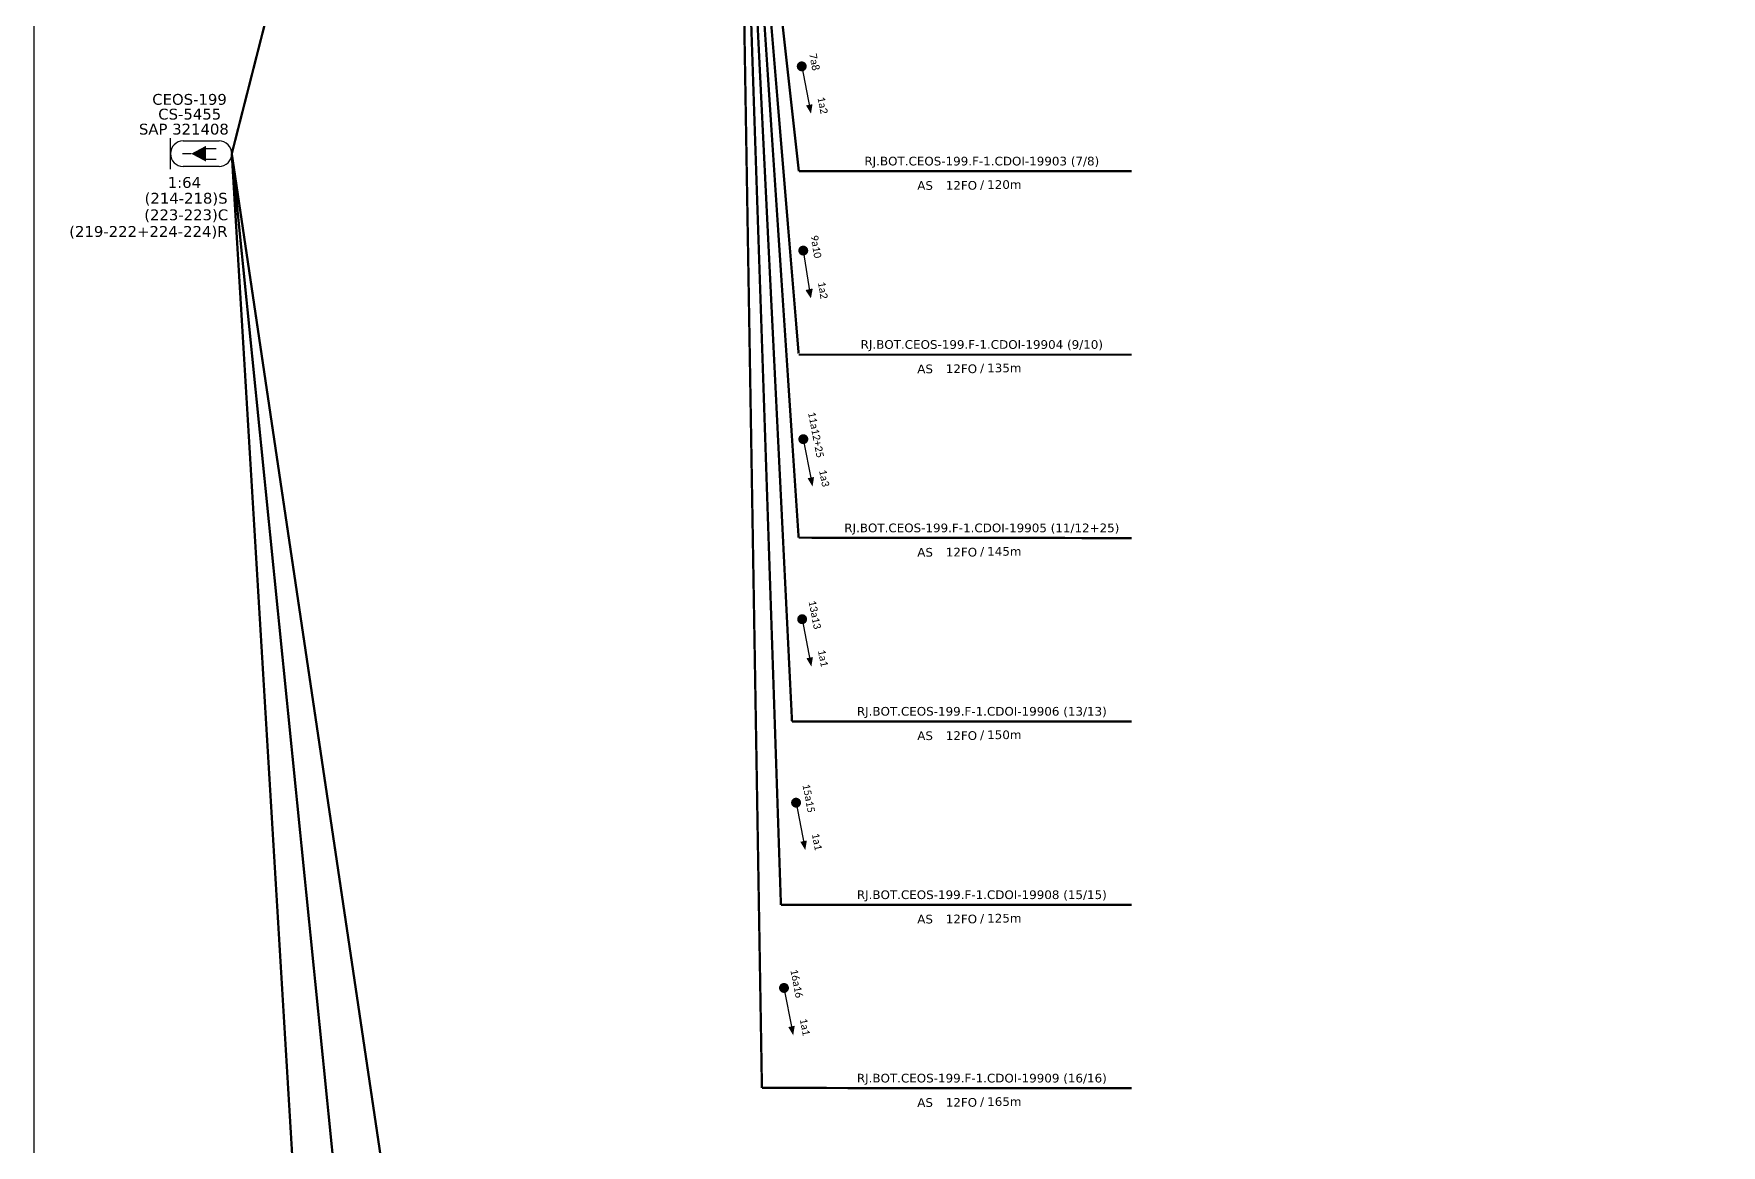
# Model space of a CAD drawing. Extents: x -89 to 749, y 705 to 1299.
# Drawn here: x -89.3 to 172.8, y 995.3 to 1168 of the extents above; entities that cross this region are included whole.
import ezdxf
from ezdxf.enums import TextEntityAlignment as Align

# ---------------------------------------------------------------- set-up
doc = ezdxf.new("R2010")
doc.units = 0
for name, color, linetype in [('20.4-CEOS', 1, 'Continuous'), ('CAP a instalar', 1, 'Continuous'), ('SETA', 7, 'Continuous'), ('texto', 255, 'Continuous')]:
    doc.layers.add(name, color=color, linetype=linetype)
doc.layers.add('40.1-ETIQUETAS', color=1, linetype='Continuous', lineweight=20)
doc.styles.add('siredit', font='verdana.ttf')
doc.styles.get("Standard").update_dxf_attribs({"font": 'arial.ttf'})
doc.linetypes.add('FENCELINE1', pattern='A,0.25,-0.1,[133,ltypeshp.shx,S=0.1,R=0,X=-0.1,Y=0],-0.1,1', length=1.45)

# ---------------------------------------------------------------- blocks, each defined once
blk = doc.blocks.new('CEOS_RP_CT_DRT')
at = {"layer": '20.4-CEOS', "color": 0}
for p, q in [((-4.53540305195467, 1.193932948174431), (-1.192121196201508, 1.193932948169308)), ((-1.192121196205146, -1.189622502886941), (-4.535403051958308, -1.189622502881817))]:
    blk.add_line(p, q, dxfattribs=at)
for points in [[(-5.727180777477808, -1.434831566566823), (-5.727180777473603, 1.439142011863122)], [(-3.786662383189575, 0.0021552226540644), (-4.59051315805804, 0.0021552226553115)], [(-2.467895913357818, 0.4750304685594743), (-1.452774222781993, 0.4750304685579181)], [(-2.467895913359409, -0.5166387403461278), (-1.452774222783471, -0.5166387403476841)]]:
    blk.add_lwpolyline(points, dxfattribs=at)
blk.add_lwpolyline([(-3.786662383189575, 0.0021552226540644, 0, 1.471254382142577, 0), (-2.40646576975352, 0.0021552226519433, 1.471254382142577, 1.471254382142577, 0)], format="xyseb", dxfattribs=at)
for centre, start, end in [((-4.535403051956489, 0.0021552226552263), 89.9999999999088, 269.9999999999088), ((-1.192121196203327, 0.0021552226501028), 269.9999999999088, 89.9999999999088)]:
    blk.add_arc(centre, 1.191777725519198, start, end, dxfattribs=at)
at = {"layer": '20.4-CEOS', "color": 7, "style": 'siredit'}
for tag, p in [('Nº_DA_CEOS', (-2.863762124081898, 5.595917801463521)), ('LOCAL', (-2.863762124081898, 4.242648332013449)), ('SAP', (-2.863762124081898, 2.776606380734969)), ('RACIO_SPLITAGEM', (-2.863762124081898, -1.884655211951627)), ('FIBRAS_SPLITTER', (-2.863762124081898, -3.576242074805121)), ('FIBRAS_TOP_C', (-2.863762124081898, -5.080238687836014)), ('RESERVA_FINAIS', (-2.863762124081898, -6.39223573701183))]:
    blk.add_attdef(tag, text='', height=1.009676276197057, dxfattribs=at).set_placement(p, align=Align.TOP_CENTER)
blk = doc.blocks.new('ETIQUETA_RS5F')
at = {"layer": '40.1-ETIQUETAS', "color": 0, "style": 'siredit'}
blk.add_text('/', height=1.5, dxfattribs=at).set_placement((1.579685439575143, -1.954241996242686), align=Align.MIDDLE_RIGHT)
for tag, p in [('ETIQUETA_R_PRIMARIA', (1.21386737562608, 4.104300005361877)), ('ETIQUETA_R_SECUNDARIA', (1.21386737562608, 2.104300005361878)), ('F_ATIVAS/F_MORTAS', (1.142685621933026, -4.244905073340547))]:
    blk.add_attdef(tag, text='', height=1.5, dxfattribs=at).set_placement(p, align=Align.MIDDLE_CENTER)
for tag, p in [('TIPO_CABO', (-6.584823890483393, -2.115119524236789)), ('CAP_CABO', (0.3972908086682878, -2.092994078243819))]:
    blk.add_attdef(tag, text='', height=1.5, dxfattribs=at).set_placement(p, align=Align.MIDDLE_RIGHT)
blk.add_attdef('METROS', text='', height=1.5, dxfattribs=at).set_placement((2.142685621933026, -1.954241996242686), align=Align.MIDDLE_LEFT)
for tag, p in [('FUSÃO_1', (0.8484388594359302, -8.387413705695524)), ('FUSÃO_2', (0.8484388594359302, -10.59879640730355)), ('FUSÃO_3', (0.8484388594359302, -12.93303376395936)), ('FUSÃO_4', (0.8484388594359302, -15.14441639748912)), ('FUSÃO_5', (0.8484388594359302, -17.15864981329581))]:
    blk.add_attdef(tag, text='', height=1.5, dxfattribs=at).set_placement(p, align=Align.CENTER)

msp = doc.modelspace()

# ---------------------------------------------------------------- linework, layer by layer
msp.add_lwpolyline([(-89.31730141181794, 705.0231007270784), (749.2471410042413, 705.0231007270775), (749.2471410042413, 1299.023100727077), (-89.31730141181794, 1299.023100727078), (-89.31730141181794, 705.0231007270784)])
at = {"const_width": 0.7699999999999999}
for points in [[(29.90534429912856, 1163.324883948508, 1), (30.05145457905502, 1162.568873508037, 1)], [(29.90534429912856, 1163.324883948508, 1), (30.05145457905502, 1162.568873508037, 1)], [(30.15153501291053, 1134.703912790204, 1), (30.27238087977668, 1133.943454851546, 1)], [(30.15153501291053, 1134.703912790204, 1), (30.27238087977668, 1133.943454851546, 1)], [(30.14747551115562, 1105.407594491125, 1), (30.29358579108208, 1104.651584050654, 1)], [(30.14747551115562, 1105.407594491125, 1), (30.29358579108208, 1104.651584050654, 1)], [(29.96773539670886, 1077.440203629854, 1), (30.11384567663532, 1076.684193189383, 1)], [(29.96773539670886, 1077.440203629854, 1), (30.11384567663532, 1076.684193189383, 1)], [(29.0218917875323, 1048.933122798955, 1), (29.16800206745876, 1048.177112358484, 1)], [(29.0218917875323, 1048.933122798955, 1), (29.16800206745876, 1048.177112358484, 1)], [(27.14521795977322, 1020.15580093684, 1), (27.29132823969968, 1019.399790496369, 1)], [(27.14521795977322, 1020.15580093684, 1), (27.29132823969968, 1019.399790496369, 1)]]:
    msp.add_lwpolyline(points, format="xyb", close=True, dxfattribs=at)
at = {"layer": 'CAP a instalar', "color": 7, "linetype": 'FENCELINE1', "ltscale": 7, "const_width": 0.3592512}
for points in [[(-37.47933676885231, 1232.156916677883), (-58.55782596788293, 1149.374971483868)], [(-58.55782596788293, 1149.374971483868), (-43.42293205027698, 898.4442173015478)]]:
    msp.add_lwpolyline(points, dxfattribs=at)
at = {"layer": 'CAP a instalar', "color": 251, "linetype": 'FENCELINE1', "ltscale": 7, "const_width": 0.3592512}
for points in [[(20.01824505538372, 1232.156436932515), (29.49169680744291, 1089.728606116993)], [(20.01824505538372, 1232.156436932515), (28.4657706475312, 1061.172703485993)], [(20.01824505538372, 1232.156436932515), (26.7421106501809, 1032.680636045709)], [(20.01824505538372, 1232.156436932515), (23.79036388564833, 1004.245972651022)], [(20.02949901654262, 1232.074633141042), (29.49169680744291, 1118.345408928711)], [(29.52519550075209, 1146.648895255724), (20.02949901654262, 1232.074633141042)], [(-58.55782596788293, 1149.374971483868), (-32.84995413133237, 976.2360743450298)], [(-58.55782596788293, 1149.374971483868), (-37.20856343309873, 937.441565808119)], [(81.22579148762435, 1146.648895255724), (29.52519550075209, 1146.648895255724)], [(81.22579148762435, 1118.156827815439), (29.49169680744291, 1118.156827815439)], [(29.49169680744291, 1089.728606116993), (81.22579148762435, 1089.664760375154)], [(81.22579148762435, 1061.172703485993), (28.4657706475312, 1061.172703485993)], [(81.22579148762435, 1032.680636045709), (26.7421106501809, 1032.680636045709)], [(20.00229370800349, 1004.249760739095), (20.00406628508705, 1004.249758966509)], [(23.79036388564833, 1004.245972651022), (81.22579148762435, 1004.188536952052)]]:
    msp.add_lwpolyline(points, dxfattribs=at)
at = {"layer": 'SETA'}
for points in [[(29.9783994390969, 1162.946878728268), (31.2344969900185, 1156.447521781999)], [(29.9783994390969, 1162.946878728268), (31.2344969900185, 1156.447521781999)], [(30.21195794635111, 1134.32368382087), (31.25085950405315, 1127.786092113991)], [(30.21195794635111, 1134.32368382087), (31.25085950405315, 1127.786092113991)], [(30.22053065112397, 1105.029589270885), (31.47662820204556, 1098.530232324616)], [(30.22053065112397, 1105.029589270885), (31.47662820204556, 1098.530232324616)], [(30.04079053667721, 1077.062198409613), (31.2968880875988, 1070.562841463345)], [(30.04079053667721, 1077.062198409613), (31.2968880875988, 1070.562841463345)], [(29.09494692750064, 1048.555117578714), (30.35104447842224, 1042.055760632446)], [(29.09494692750064, 1048.555117578714), (30.35104447842224, 1042.055760632446)], [(27.21827309974157, 1019.777795716599), (28.47437065066316, 1013.278438770331)], [(27.21827309974157, 1019.777795716599), (28.47437065066316, 1013.278438770331)]]:
    msp.add_lwpolyline(points, dxfattribs=at)
for points in [[(31.64770553793261, 1157.068440598408), (31.41140645127513, 1155.585847517417), (30.6396916173083, 1156.873626891849)], [(31.64770553793261, 1157.068440598408), (31.41140645127513, 1155.585847517417), (30.6396916173083, 1156.873626891849)], [(31.54818061715315, 1128.412875532533), (31.39896771131799, 1126.919003044364), (30.55328109841781, 1128.159460079064)], [(31.68452205301429, 1128.392902030083), (31.39896771131799, 1126.919003044364), (30.6705781348158, 1128.231774207605)], [(31.88983674995967, 1099.151151141025), (31.65353766330219, 1097.668558060034), (30.88182282933536, 1098.956337434467)], [(31.88983674995967, 1099.151151141025), (31.65353766330219, 1097.668558060034), (30.88182282933536, 1098.956337434467)], [(31.71009663551291, 1071.183760279754), (31.47379754885543, 1069.701167198763), (30.7020827148886, 1070.988946573195)], [(31.71009663551291, 1071.183760279754), (31.47379754885543, 1069.701167198763), (30.7020827148886, 1070.988946573195)], [(30.76425302633635, 1042.676679448855), (30.52795393967887, 1041.194086367864), (29.75623910571204, 1042.481865742296)], [(30.76425302633635, 1042.676679448855), (30.52795393967887, 1041.194086367864), (29.75623910571204, 1042.481865742296)], [(28.88757919857727, 1013.89935758674), (28.65128011191979, 1012.416764505749), (27.87956527795296, 1013.704543880181)], [(28.88757919857727, 1013.89935758674), (28.65128011191979, 1012.416764505749), (27.87956527795296, 1013.704543880181)]]:
    msp.add_solid(points, dxfattribs=at)

# ---------------------------------------------------------------- block references
at = {"layer": '20.4-CEOS', "color": 7}
ref = msp.add_blockref('CEOS_RP_CT_DRT', (-58.55725426688304, 1149.371384153132), dxfattribs=dict(at, xscale=1.664482663869858, yscale=1.664482663869858, zscale=1.664482663869858))
ref.add_attrib('Nº_DA_CEOS', 'CEOS-199', dxfattribs={"color": 7, "height": 1.68058865378173, "style": 'siredit'}).set_placement((-65.11957392485732, 1158.655880095536), align=Align.TOP_CENTER)
ref.add_attrib('LOCAL', 'CS-5455', dxfattribs={"color": 7, "height": 1.68058865378173, "style": 'siredit'}).set_placement((-65.09285050008924, 1156.363312056713), align=Align.TOP_CENTER)
ref.add_attrib('SAP', 'SAP 321408', dxfattribs={"color": 7, "height": 1.68058865378173, "style": 'siredit'}).set_placement((-65.99740649641552, 1154.034955533198), align=Align.TOP_CENTER)
ref.add_attrib('RACIO_SPLITAGEM', '1:64', dxfattribs={"color": 7, "height": 1.68058865378173, "style": 'siredit'}).set_placement((-65.92148777923666, 1145.74897112211), align=Align.TOP_CENTER)
ref.add_attrib('FIBRAS_SPLITTER', '(214-218)S', dxfattribs={"color": 7, "height": 1.68058865378173, "style": 'siredit'}).set_placement((-65.65380664514913, 1143.298693800035), align=Align.TOP_CENTER)
ref.add_attrib('FIBRAS_TOP_C', '(223-223)C', dxfattribs={"color": 7, "height": 1.68058865378173, "style": 'siredit'}).set_placement((-65.63625751503145, 1140.721311724887), align=Align.TOP_CENTER)
ref.add_attrib('RESERVA_FINAIS', '(219-222+224-224)R', dxfattribs={"color": 7, "height": 1.68058865378173, "style": 'siredit'}).set_placement((-71.5118030494902, 1138.138893168906), align=Align.TOP_CENTER)
at = {"layer": '40.1-ETIQUETAS', "color": 251}
ref = msp.add_blockref('ETIQUETA_RS5F', (56.88389060018295, 1146.340538719686), dxfattribs=dict(at, xscale=0.8981279836255366, yscale=0.8981279836255366, zscale=0.8981279836255366))
ref.add_attrib('ETIQUETA_R_SECUNDARIA', 'RJ.BOT.CEOS-199.F-1.CDOI-19903 (7/8)', dxfattribs={"color": 0, "height": 1.347191976249275, "style": 'siredit'}).set_placement((57.94654279143998, 1148.230469443477), align=Align.MIDDLE_CENTER)
ref.add_attrib('TIPO_CABO', 'AS ', dxfattribs={"color": 0, "height": 1.347191976249275, "style": 'siredit'}).set_placement((50.94231992944543, 1144.440890685154), align=Align.MIDDLE_RIGHT)
ref.add_attrib('CAP_CABO', '12FO', dxfattribs={"color": 0, "height": 1.347191976249275, "style": 'siredit'}).set_placement((57.21315252584446, 1144.46076216909), align=Align.MIDDLE_RIGHT)
ref.add_attrib('METROS', '120m', dxfattribs={"color": 0, "height": 1.347191976249275, "style": 'siredit'}).set_placement((58.78074044994042, 1144.585379297035), align=Align.MIDDLE_LEFT)
ref = msp.add_blockref('ETIQUETA_RS5F', (56.88389060018295, 1117.848471279402), dxfattribs=dict(at, xscale=0.8981279836255366, yscale=0.8981279836255366, zscale=0.8981279836255366))
ref.add_attrib('ETIQUETA_R_SECUNDARIA', 'RJ.BOT.CEOS-199.F-1.CDOI-19904 (9/10)', dxfattribs={"color": 0, "height": 1.347191976249275, "style": 'siredit'}).set_placement((57.94654279143998, 1119.738402003192), align=Align.MIDDLE_CENTER)
ref.add_attrib('TIPO_CABO', 'AS ', dxfattribs={"color": 0, "height": 1.347191976249275, "style": 'siredit'}).set_placement((50.94231992944543, 1115.94882324487), align=Align.MIDDLE_RIGHT)
ref.add_attrib('CAP_CABO', '12FO', dxfattribs={"color": 0, "height": 1.347191976249275, "style": 'siredit'}).set_placement((57.21315252584446, 1115.968694728806), align=Align.MIDDLE_RIGHT)
ref.add_attrib('METROS', '135m', dxfattribs={"color": 0, "height": 1.347191976249275, "style": 'siredit'}).set_placement((58.78074044994042, 1116.09331185675), align=Align.MIDDLE_LEFT)
ref = msp.add_blockref('ETIQUETA_RS5F', (56.88389060018295, 1089.356403839117), dxfattribs=dict(at, xscale=0.8981279836255366, yscale=0.8981279836255366, zscale=0.8981279836255366))
ref.add_attrib('ETIQUETA_R_SECUNDARIA', 'RJ.BOT.CEOS-199.F-1.CDOI-19905 (11/12+25)', dxfattribs={"color": 0, "height": 1.347191976249275, "style": 'siredit'}).set_placement((57.94654279143998, 1091.246334562907), align=Align.MIDDLE_CENTER)
ref.add_attrib('TIPO_CABO', 'AS ', dxfattribs={"color": 0, "height": 1.347191976249275, "style": 'siredit'}).set_placement((50.94231992944543, 1087.456755804585), align=Align.MIDDLE_RIGHT)
ref.add_attrib('CAP_CABO', '12FO', dxfattribs={"color": 0, "height": 1.347191976249275, "style": 'siredit'}).set_placement((57.21315252584446, 1087.476627288521), align=Align.MIDDLE_RIGHT)
ref.add_attrib('METROS', '145m', dxfattribs={"color": 0, "height": 1.347191976249275, "style": 'siredit'}).set_placement((58.78074044994042, 1087.601244416465), align=Align.MIDDLE_LEFT)
ref = msp.add_blockref('ETIQUETA_RS5F', (56.88389060018295, 1060.864336398832), dxfattribs=dict(at, xscale=0.8981279836255366, yscale=0.8981279836255366, zscale=0.8981279836255366))
ref.add_attrib('ETIQUETA_R_SECUNDARIA', 'RJ.BOT.CEOS-199.F-1.CDOI-19906 (13/13)', dxfattribs={"color": 0, "height": 1.347191976249275, "style": 'siredit'}).set_placement((57.94654279143998, 1062.754267122622), align=Align.MIDDLE_CENTER)
ref.add_attrib('TIPO_CABO', 'AS ', dxfattribs={"color": 0, "height": 1.347191976249275, "style": 'siredit'}).set_placement((50.94231992944543, 1058.9646883643), align=Align.MIDDLE_RIGHT)
ref.add_attrib('CAP_CABO', '12FO', dxfattribs={"color": 0, "height": 1.347191976249275, "style": 'siredit'}).set_placement((57.21315252584446, 1058.984559848236), align=Align.MIDDLE_RIGHT)
ref.add_attrib('METROS', '150m', dxfattribs={"color": 0, "height": 1.347191976249275, "style": 'siredit'}).set_placement((58.78074044994042, 1059.109176976181), align=Align.MIDDLE_LEFT)
ref = msp.add_blockref('ETIQUETA_RS5F', (56.88389060018295, 1032.372268958547), dxfattribs=dict(at, xscale=0.8981279836255366, yscale=0.8981279836255366, zscale=0.8981279836255366))
ref.add_attrib('ETIQUETA_R_SECUNDARIA', 'RJ.BOT.CEOS-199.F-1.CDOI-19908 (15/15)', dxfattribs={"color": 0, "height": 1.347191976249275, "style": 'siredit'}).set_placement((57.94654279143998, 1034.262199682337), align=Align.MIDDLE_CENTER)
ref.add_attrib('TIPO_CABO', 'AS ', dxfattribs={"color": 0, "height": 1.347191976249275, "style": 'siredit'}).set_placement((50.94231992944543, 1030.472620924015), align=Align.MIDDLE_RIGHT)
ref.add_attrib('CAP_CABO', '12FO', dxfattribs={"color": 0, "height": 1.347191976249275, "style": 'siredit'}).set_placement((57.21315252584446, 1030.492492407951), align=Align.MIDDLE_RIGHT)
ref.add_attrib('METROS', '125m', dxfattribs={"color": 0, "height": 1.347191976249275, "style": 'siredit'}).set_placement((58.78074044994042, 1030.617109535896), align=Align.MIDDLE_LEFT)
ref = msp.add_blockref('ETIQUETA_RS5F', (56.88389060018295, 1003.880201518262), dxfattribs=dict(at, xscale=0.8981279836255366, yscale=0.8981279836255366, zscale=0.8981279836255366))
ref.add_attrib('ETIQUETA_R_SECUNDARIA', 'RJ.BOT.CEOS-199.F-1.CDOI-19909 (16/16)', dxfattribs={"color": 0, "height": 1.347191976249275, "style": 'siredit'}).set_placement((57.94654279143998, 1005.770132242052), align=Align.MIDDLE_CENTER)
ref.add_attrib('TIPO_CABO', 'AS ', dxfattribs={"color": 0, "height": 1.347191976249275, "style": 'siredit'}).set_placement((50.94231992944543, 1001.98055348373), align=Align.MIDDLE_RIGHT)
ref.add_attrib('CAP_CABO', '12FO', dxfattribs={"color": 0, "height": 1.347191976249275, "style": 'siredit'}).set_placement((57.21315252584446, 1002.000424967666), align=Align.MIDDLE_RIGHT)
ref.add_attrib('METROS', '165m', dxfattribs={"color": 0, "height": 1.347191976249275, "style": 'siredit'}).set_placement((58.78074044994042, 1002.125042095611), align=Align.MIDDLE_LEFT)

# ---------------------------------------------------------------- texts
at = {"layer": 'texto', "char_height": 1.154999999999999, "width": 19.52626854809659, "attachment_point": 5}
for s, insert, rotation in [('\\C7;\\fCalibri|b0|i0|c0|p34;7a8', (31.95032410491018, 1163.628776986195), 280.93840553044794), ('\\C7;\\fCalibri|b0|i0|c0|p34;1a2', (33.23037855062267, 1156.886431053632), 280.93840553044794), ('\\C7;\\fCalibri|b0|i0|c0|p34;9a10', (32.20550286432382, 1134.939517225151), 279.0294829875771), ('\\C7;\\fCalibri|b0|i0|c0|p34;1a2', (33.26025385930035, 1128.15827335717), 279.0294829875771), ('\\C7;\\fCalibri|b0|i0|c0|p34;11a12+25', (32.19245531693724, 1105.711487528812), 280.93840553044794), ('\\C7;\\fCalibri|b0|i0|c0|p34;1a3', (33.47250976264974, 1098.969141596249), 280.93840553044794), ('\\C7;\\fCalibri|b0|i0|c0|p34;13a13', (32.01271520249048, 1077.744096667541), 280.93840553044794), ('\\C7;\\fCalibri|b0|i0|c0|p34;1a1', (33.29276964820298, 1071.001750734978), 280.93840553044794), ('\\C7;\\fCalibri|b0|i0|c0|p34;15a15', (31.06687159331392, 1049.237015836641), 280.93840553044794), ('\\C7;\\fCalibri|b0|i0|c0|p34;1a1', (32.34692603902641, 1042.494669904079), 280.93840553044794), ('\\C7;\\fCalibri|b0|i0|c0|p34;16a16', (29.19019776555484, 1020.459693974526), 280.93840553044794), ('\\C7;\\fCalibri|b0|i0|c0|p34;1a1', (30.47025221126734, 1013.717348041964), 280.93840553044794)]:
    msp.add_mtext(s, dxfattribs=dict(at, insert=insert, rotation=rotation))

doc.saveas('drawing.dxf')
